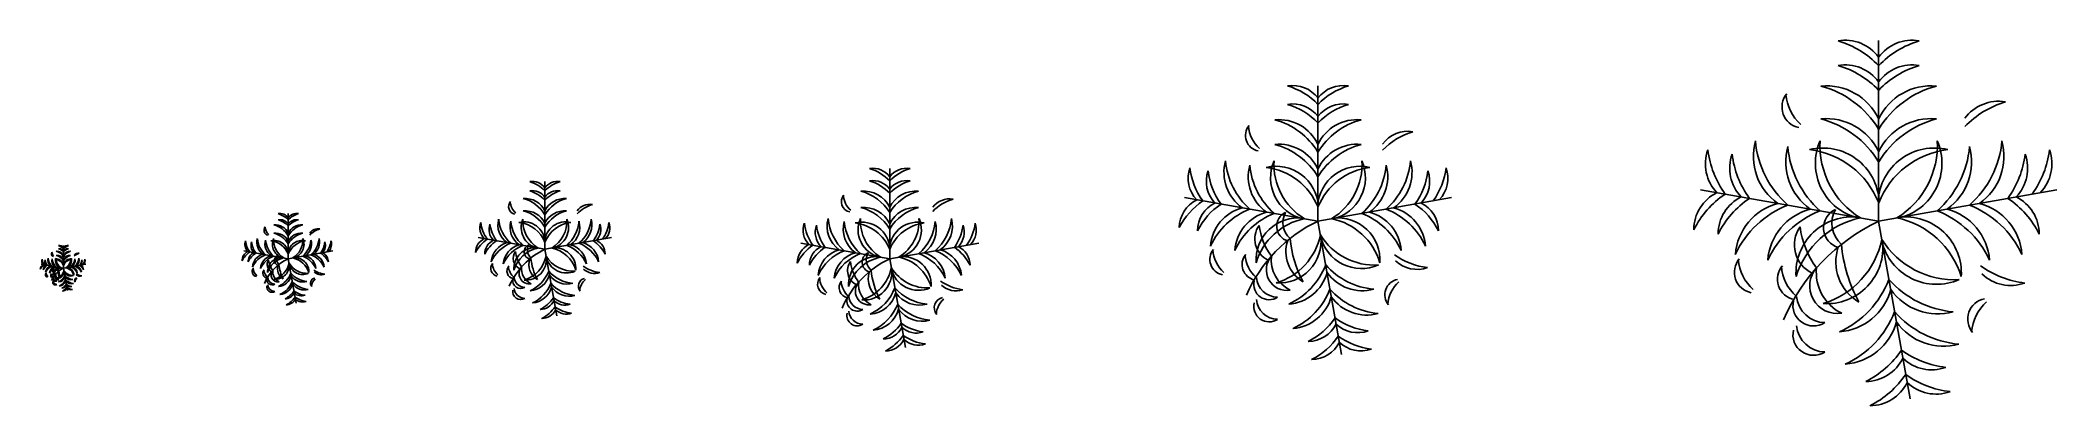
# Model space of a CAD drawing. Extents: x 173.5 to 207.5, y 69.5 to 75.7.
import ezdxf

# ---------------------------------------------------------------- set-up
doc = ezdxf.new("R2010")
doc.units = 0
doc.header["$LTSCALE"] = 10
doc.layers.get('0').update_dxf_attribs({"linetype": 'CONTINUOUS'})

msp = doc.modelspace()

# ---------------------------------------------------------------- linework, layer by layer
at = {"color": 0}
for p, q in [((204.469, 75.693), (204.469, 72.645)), ((195.015, 74.931), (195.015, 72.645)), ((187.794, 73.535), (187.794, 72.011)), ((181.979, 73.313), (181.979, 72.17)), ((201.468, 73.174), (204.469, 72.645)), ((207.471, 73.174), (204.469, 72.645)), ((177.651, 72.773), (177.651, 72.011)), ((192.764, 73.042), (195.015, 72.645)), ((197.267, 73.042), (195.015, 72.645)), ((195.412, 70.394), (195.015, 72.645)), ((204.999, 69.643), (204.469, 72.645)), ((173.861, 72.232), (173.861, 71.851)), ((176.901, 72.143), (177.651, 72.011)), ((178.402, 72.143), (177.651, 72.011)), ((180.854, 72.368), (181.979, 72.17)), ((183.105, 72.368), (181.979, 72.17)), ((182.178, 71.044), (181.979, 72.17)), ((186.293, 72.275), (187.794, 72.011)), ((189.295, 72.275), (187.794, 72.011)), ((173.486, 71.917), (173.861, 71.851)), ((174.236, 71.917), (173.861, 71.851)), ((173.927, 71.476), (173.861, 71.851)), ((177.784, 71.26), (177.651, 72.011)), ((188.059, 70.51), (187.794, 72.011))]:
    msp.add_line(p, q, dxfattribs=at)
for centre, radius, start, end in [((203.902, 74.996), 0.704, 36.29, 99.6243), ((203.332, 74.172), 1.583, 44.0763, 73.3794), ((205.036, 74.996), 0.704, 80.3757, 143.71), ((205.607, 74.172), 1.583, 106.6206, 135.9237), ((203.902, 74.58), 0.704, 36.29, 99.6243), ((203.332, 73.757), 1.583, 44.0763, 73.3794), ((205.036, 74.58), 0.704, 80.3757, 143.71), ((205.607, 73.757), 1.583, 106.6206, 135.9237), ((194.59, 74.408), 0.528, 36.29, 99.6243), ((194.162, 73.791), 1.188, 44.0763, 73.3794), ((195.441, 74.408), 0.528, 80.3757, 143.71), ((195.869, 73.791), 1.188, 106.6206, 135.9237), ((203.588, 73.957), 0.974, 25.2489, 95.3937), ((203.075, 73.349), 1.633, 31.3712, 75.0366), ((205.351, 73.957), 0.974, 84.6063, 154.7511), ((205.864, 73.349), 1.633, 104.9634, 148.6288), ((194.59, 74.097), 0.528, 36.29, 99.6243), ((194.162, 73.479), 1.188, 44.0763, 73.3794), ((195.441, 74.097), 0.528, 80.3757, 143.71), ((195.869, 73.479), 1.188, 106.6206, 135.9237), ((203.19, 74.57), 0.351, 139.742, 258.7475), ((203.664, 74.847), 0.762, 184.618, 228.2106), ((206.488, 73.965), 0.704, 80.3757, 143.71), ((207.059, 73.141), 1.583, 106.6206, 135.9237), ((194.056, 74.089), 0.263, 139.742, 258.7475), ((194.412, 74.297), 0.572, 184.618, 228.2106), ((194.354, 73.629), 0.731, 25.2489, 95.3937), ((193.969, 73.173), 1.225, 31.3712, 75.0366), ((195.676, 73.629), 0.731, 84.6063, 154.7511), ((196.061, 73.173), 1.225, 104.9634, 148.6288), ((196.529, 73.635), 0.528, 80.3757, 143.71), ((196.957, 73.017), 1.188, 106.6206, 135.9237), ((203.588, 73.403), 0.974, 25.2489, 95.3937), ((203.075, 72.795), 1.633, 31.3712, 75.0366), ((205.351, 73.403), 0.974, 84.6063, 154.7511), ((205.864, 72.795), 1.633, 104.9634, 148.6288), ((194.354, 73.213), 0.731, 25.2489, 95.3937), ((193.969, 72.757), 1.225, 31.3712, 75.0366), ((195.676, 73.213), 0.731, 84.6063, 154.7511), ((196.061, 72.757), 1.225, 104.9634, 148.6288), ((202.252, 73.612), 0.704, 160.3757, 223.71), ((203.163, 74.031), 1.583, 186.6206, 215.9237), ((203.33, 73.741), 0.974, 164.6063, 234.7511), ((204.018, 74.141), 1.633, 184.9634, 228.6288), ((203.876, 73.645), 0.974, 164.6063, 234.7511), ((204.564, 74.044), 1.633, 184.9634, 228.6288), ((203.528, 72.93), 0.95, 3.4259, 103.6346), ((203.134, 72.426), 1.437, 21.6665, 83.1878), ((204.352, 73.621), 0.95, 156.3654, 256.5741), ((204.917, 73.922), 1.437, 176.8122, 238.3335), ((205.41, 72.93), 0.95, 76.3654, 176.5741), ((205.805, 72.426), 1.437, 96.8122, 158.3335), ((204.022, 73.922), 1.437, 301.6665, 3.1878), ((204.587, 73.621), 0.95, 283.4259, 23.6346), ((204.375, 74.044), 1.633, 311.3712, 355.0366), ((205.063, 73.645), 0.974, 305.2489, 15.3937), ((204.921, 74.141), 1.633, 311.3712, 355.0366), ((205.609, 73.741), 0.974, 305.2489, 15.3937), ((205.776, 74.031), 1.583, 324.0763, 353.3794), ((206.686, 73.612), 0.704, 316.29, 19.6243), ((187.51, 73.186), 0.352, 36.29, 99.6243), ((187.225, 72.774), 0.792, 44.0763, 73.3794), ((188.077, 73.186), 0.352, 80.3757, 143.71), ((188.363, 72.774), 0.792, 106.6206, 135.9237), ((193.353, 73.37), 0.528, 160.3757, 223.71), ((194.035, 73.684), 1.188, 186.6206, 215.9237), ((193.66, 73.316), 0.528, 160.3757, 223.71), ((194.342, 73.63), 1.188, 186.6206, 215.9237), ((194.161, 73.467), 0.731, 164.6063, 234.7511), ((194.677, 73.767), 1.225, 184.9634, 228.6288), ((194.57, 73.395), 0.731, 164.6063, 234.7511), ((195.086, 73.695), 1.225, 184.9634, 228.6288), ((194.31, 72.859), 0.712, 3.4259, 103.6346), ((194.014, 72.481), 1.078, 21.6665, 83.1878), ((194.927, 73.377), 0.712, 156.3654, 256.5741), ((195.351, 73.603), 1.078, 176.8122, 238.3335), ((195.721, 72.859), 0.712, 76.3654, 176.5741), ((196.017, 72.481), 1.078, 96.8122, 158.3335), ((194.68, 73.603), 1.078, 301.6665, 3.1878), ((195.103, 73.377), 0.712, 283.4259, 23.6346), ((194.944, 73.695), 1.225, 311.3712, 355.0366), ((195.46, 73.395), 0.731, 305.2489, 15.3937), ((195.354, 73.767), 1.225, 311.3712, 355.0366), ((195.87, 73.467), 0.731, 305.2489, 15.3937), ((195.688, 73.63), 1.188, 324.0763, 353.3794), ((196.371, 73.316), 0.528, 316.29, 19.6243), ((195.995, 73.684), 1.188, 324.0763, 353.3794), ((196.678, 73.37), 0.528, 316.29, 19.6243), ((202.662, 73.54), 0.704, 160.3757, 223.71), ((203.572, 73.958), 1.583, 186.6206, 215.9237), ((205.366, 73.958), 1.583, 324.0763, 353.3794), ((206.277, 73.54), 0.704, 316.29, 19.6243), ((181.767, 73.052), 0.264, 36.29, 99.6243), ((181.553, 72.743), 0.594, 44.0763, 73.3794), ((181.767, 72.896), 0.264, 36.29, 99.6243), ((181.553, 72.587), 0.594, 44.0763, 73.3794), ((182.192, 73.052), 0.264, 80.3757, 143.71), ((182.406, 72.743), 0.594, 106.6206, 135.9237), ((182.192, 72.896), 0.264, 80.3757, 143.71), ((182.406, 72.587), 0.594, 106.6206, 135.9237), ((187.353, 72.667), 0.487, 25.2489, 95.3937), ((187.097, 72.363), 0.817, 31.3712, 75.0366), ((187.51, 72.978), 0.352, 36.29, 99.6243), ((187.225, 72.566), 0.792, 44.0763, 73.3794), ((188.077, 72.978), 0.352, 80.3757, 143.71), ((188.363, 72.566), 0.792, 106.6206, 135.9237), ((188.235, 72.667), 0.487, 84.6063, 154.7511), ((188.491, 72.363), 0.817, 104.9634, 148.6288), ((202.055, 72.495), 0.704, 116.29, 179.6243), ((202.768, 71.79), 1.583, 124.0763, 153.3794), ((177.51, 72.598), 0.176, 36.29, 99.6243), ((177.367, 72.392), 0.396, 44.0763, 73.3794), ((177.793, 72.598), 0.176, 80.3757, 143.71), ((177.936, 72.392), 0.396, 106.6206, 135.9237), ((181.499, 72.892), 0.131, 139.742, 258.7475), ((181.678, 72.996), 0.286, 184.618, 228.2106), ((181.649, 72.662), 0.365, 25.2489, 95.3937), ((181.456, 72.434), 0.613, 31.3712, 75.0366), ((181.649, 72.454), 0.365, 25.2489, 95.3937), ((181.456, 72.226), 0.613, 31.3712, 75.0366), ((182.31, 72.662), 0.365, 84.6063, 154.7511), ((182.502, 72.434), 0.613, 104.9634, 148.6288), ((182.31, 72.454), 0.365, 84.6063, 154.7511), ((182.502, 72.226), 0.613, 104.9634, 148.6288), ((182.736, 72.665), 0.264, 80.3757, 143.71), ((182.95, 72.356), 0.594, 106.6206, 135.9237), ((187.154, 72.973), 0.175, 139.742, 258.7475), ((187.391, 73.112), 0.381, 184.618, 228.2106), ((187.353, 72.39), 0.487, 25.2489, 95.3937), ((187.097, 72.086), 0.817, 31.3712, 75.0366), ((188.235, 72.39), 0.487, 84.6063, 154.7511), ((188.491, 72.086), 0.817, 104.9634, 148.6288), ((188.803, 72.67), 0.352, 80.3757, 143.71), ((189.089, 72.259), 0.792, 106.6206, 135.9237), ((193.205, 72.532), 0.528, 116.29, 179.6243), ((193.739, 72.004), 1.188, 124.0763, 153.3794), ((193.512, 72.478), 0.528, 116.29, 179.6243), ((194.046, 71.95), 1.188, 124.0763, 153.3794), ((193.931, 72.165), 0.731, 105.2489, 175.3937), ((194.313, 71.707), 1.225, 111.3712, 155.0366), ((194.341, 72.093), 0.731, 105.2489, 175.3937), ((194.723, 71.634), 1.225, 111.3712, 155.0366), ((194.575, 72.559), 0.257, 114.2257, 255.1279), ((194.78, 72.618), 0.357, 150.4398, 228.6694), ((195.308, 71.634), 1.225, 24.9634, 68.6288), ((195.69, 72.093), 0.731, 4.6063, 74.7511), ((195.717, 71.707), 1.225, 24.9634, 68.6288), ((196.099, 72.165), 0.731, 4.6063, 74.7511), ((195.985, 71.95), 1.188, 26.6206, 55.9237), ((196.519, 72.478), 0.528, 0.3757, 63.71), ((202.465, 72.423), 0.704, 116.29, 179.6243), ((203.177, 71.718), 1.583, 124.0763, 153.3794), ((203.024, 72.005), 0.974, 105.2489, 175.3937), ((203.533, 71.394), 1.633, 111.3712, 155.0366), ((203.57, 71.909), 0.974, 105.2489, 175.3937), ((204.079, 71.298), 1.633, 111.3712, 155.0366), ((203.883, 72.531), 0.343, 114.2257, 255.1279), ((204.155, 72.609), 0.475, 150.4398, 228.6694), ((204.859, 71.298), 1.633, 24.9634, 68.6288), ((205.369, 71.909), 0.974, 4.6063, 74.7511), ((205.405, 71.394), 1.633, 24.9634, 68.6288), ((205.915, 72.005), 0.974, 4.6063, 74.7511), ((205.762, 71.718), 1.583, 26.6206, 55.9237), ((206.474, 72.423), 0.704, 0.3757, 63.71), ((177.331, 72.492), 0.0877, 139.742, 258.7475), ((177.45, 72.561), 0.191, 184.618, 228.2106), ((177.431, 72.339), 0.244, 25.2489, 95.3937), ((177.303, 72.187), 0.408, 31.3712, 75.0366), ((177.431, 72.2), 0.244, 25.2489, 95.3937), ((177.303, 72.048), 0.408, 31.3712, 75.0366), ((177.51, 72.494), 0.176, 36.29, 99.6243), ((177.367, 72.288), 0.396, 44.0763, 73.3794), ((177.793, 72.494), 0.176, 80.3757, 143.71), ((177.936, 72.288), 0.396, 106.6206, 135.9237), ((177.872, 72.339), 0.244, 84.6063, 154.7511), ((178, 72.187), 0.408, 104.9634, 148.6288), ((177.872, 72.2), 0.244, 84.6063, 154.7511), ((178, 72.048), 0.408, 104.9634, 148.6288), ((178.156, 72.34), 0.176, 80.3757, 143.71), ((178.299, 72.135), 0.396, 106.6206, 135.9237), ((181.148, 72.532), 0.264, 160.3757, 223.71), ((181.489, 72.689), 0.594, 186.6206, 215.9237), ((181.302, 72.505), 0.264, 160.3757, 223.71), ((181.643, 72.662), 0.594, 186.6206, 215.9237), ((181.552, 72.581), 0.365, 164.6063, 234.7511), ((181.81, 72.731), 0.613, 184.9634, 228.6288), ((181.757, 72.545), 0.365, 164.6063, 234.7511), ((182.015, 72.695), 0.613, 184.9634, 228.6288), ((181.626, 72.277), 0.356, 3.4259, 103.6346), ((181.479, 72.088), 0.539, 21.6665, 83.1878), ((181.935, 72.536), 0.356, 156.3654, 256.5741), ((182.147, 72.649), 0.539, 176.8122, 238.3335), ((182.332, 72.277), 0.356, 76.3654, 176.5741), ((182.48, 72.088), 0.539, 96.8122, 158.3335), ((181.812, 72.649), 0.539, 301.6665, 3.1878), ((182.023, 72.536), 0.356, 283.4259, 23.6346), ((181.944, 72.695), 0.613, 311.3712, 355.0366), ((182.202, 72.545), 0.365, 305.2489, 15.3937), ((182.149, 72.731), 0.613, 311.3712, 355.0366), ((182.407, 72.581), 0.365, 305.2489, 15.3937), ((182.316, 72.662), 0.594, 324.0763, 353.3794), ((182.657, 72.505), 0.264, 316.29, 19.6243), ((182.469, 72.689), 0.594, 324.0763, 353.3794), ((182.811, 72.532), 0.264, 316.29, 19.6243), ((186.685, 72.494), 0.352, 160.3757, 223.71), ((187.141, 72.703), 0.792, 186.6206, 215.9237), ((186.89, 72.458), 0.352, 160.3757, 223.71), ((187.345, 72.667), 0.792, 186.6206, 215.9237), ((187.224, 72.558), 0.487, 164.6063, 234.7511), ((187.568, 72.758), 0.817, 184.9634, 228.6288), ((187.497, 72.51), 0.487, 164.6063, 234.7511), ((187.841, 72.71), 0.817, 184.9634, 228.6288), ((187.323, 72.153), 0.475, 3.4259, 103.6346), ((187.126, 71.901), 0.718, 21.6665, 83.1878), ((187.735, 72.499), 0.475, 156.3654, 256.5741), ((188.018, 72.649), 0.718, 176.8122, 238.3335), ((188.265, 72.153), 0.475, 76.3654, 176.5741), ((188.462, 71.901), 0.718, 96.8122, 158.3335), ((187.57, 72.649), 0.718, 301.6665, 3.1878), ((187.853, 72.499), 0.475, 283.4259, 23.6346), ((187.747, 72.71), 0.817, 311.3712, 355.0366), ((188.091, 72.51), 0.487, 305.2489, 15.3937), ((188.02, 72.758), 0.817, 311.3712, 355.0366), ((188.364, 72.558), 0.487, 305.2489, 15.3937), ((188.243, 72.667), 0.792, 324.0763, 353.3794), ((188.698, 72.458), 0.352, 316.29, 19.6243), ((188.447, 72.703), 0.792, 324.0763, 353.3794), ((188.902, 72.494), 0.352, 316.29, 19.6243), ((196.078, 70.416), 2.47, 115.4772, 156.6585), ((194.347, 72.344), 0.397, 144.9865, 244.4034), ((194.682, 71.987), 0.712, 83.4259, 183.6346), ((195.003, 71.63), 1.078, 101.6665, 163.1878), ((195.155, 72.723), 1.143, 187.5759, 215.8942), ((195.028, 71.63), 1.078, 16.8122, 78.3335), ((195.349, 71.987), 0.712, 356.3654, 96.5741), ((205.886, 69.672), 3.293, 115.4772, 156.6585), ((203.578, 72.244), 0.53, 144.9865, 244.4034), ((204.025, 71.768), 0.95, 83.4259, 183.6346), ((204.453, 71.292), 1.437, 101.6665, 163.1878), ((204.655, 72.749), 1.524, 187.5759, 215.8942), ((204.486, 71.292), 1.437, 16.8122, 78.3335), ((204.914, 71.768), 0.95, 356.3654, 96.5741), ((173.701, 72.092), 0.0438, 139.742, 258.7475), ((173.76, 72.127), 0.0953, 184.618, 228.2106), ((173.687, 71.939), 0.204, 31.3712, 75.0366), ((173.751, 72.015), 0.122, 25.2489, 95.3937), ((173.79, 72.145), 0.0879, 36.29, 99.6243), ((173.719, 72.042), 0.198, 44.0763, 73.3794), ((173.79, 72.093), 0.0879, 36.29, 99.6243), ((173.719, 71.99), 0.198, 44.0763, 73.3794), ((173.932, 72.145), 0.0879, 80.3757, 143.71), ((174.003, 72.042), 0.198, 106.6206, 135.9237), ((173.932, 72.093), 0.0879, 80.3757, 143.71), ((174.003, 71.99), 0.198, 106.6206, 135.9237), ((173.971, 72.015), 0.122, 84.6063, 154.7511), ((174.035, 71.939), 0.204, 104.9634, 148.6288), ((174.113, 72.016), 0.0879, 80.3757, 143.71), ((174.185, 71.913), 0.198, 106.6206, 135.9237), ((177.048, 71.973), 0.176, 116.29, 179.6243), ((177.226, 71.797), 0.396, 124.0763, 153.3794), ((177.097, 72.252), 0.176, 160.3757, 223.71), ((177.325, 72.357), 0.396, 186.6206, 215.9237), ((177.15, 71.955), 0.176, 116.29, 179.6243), ((177.328, 71.779), 0.396, 124.0763, 153.3794), ((177.2, 72.234), 0.176, 160.3757, 223.71), ((177.427, 72.339), 0.396, 186.6206, 215.9237), ((177.29, 71.851), 0.244, 105.2489, 175.3937), ((177.367, 72.285), 0.244, 164.6063, 234.7511), ((177.538, 72.384), 0.408, 184.9634, 228.6288), ((177.503, 72.26), 0.244, 164.6063, 234.7511), ((177.675, 72.36), 0.408, 184.9634, 228.6288), ((177.416, 72.082), 0.237, 3.4259, 103.6346), ((177.318, 71.956), 0.359, 21.6665, 83.1878), ((177.622, 72.255), 0.237, 156.3654, 256.5741), ((177.763, 72.33), 0.359, 176.8122, 238.3335), ((177.887, 72.082), 0.237, 76.3654, 176.5741), ((177.985, 71.956), 0.359, 96.8122, 158.3335), ((177.54, 72.33), 0.359, 301.6665, 3.1878), ((177.681, 72.255), 0.237, 283.4259, 23.6346), ((177.628, 72.36), 0.408, 311.3712, 355.0366), ((177.8, 72.26), 0.244, 305.2489, 15.3937), ((177.764, 72.384), 0.408, 311.3712, 355.0366), ((177.936, 72.285), 0.244, 305.2489, 15.3937), ((178.013, 71.851), 0.244, 4.6063, 74.7511), ((177.876, 72.339), 0.396, 324.0763, 353.3794), ((177.974, 71.779), 0.396, 26.6206, 55.9237), ((178.103, 72.234), 0.176, 316.29, 19.6243), ((178.152, 71.955), 0.176, 0.3757, 63.71), ((177.978, 72.357), 0.396, 324.0763, 353.3794), ((178.206, 72.252), 0.176, 316.29, 19.6243), ((181.074, 72.114), 0.264, 116.29, 179.6243), ((181.341, 71.849), 0.594, 124.0763, 153.3794), ((181.228, 72.086), 0.264, 116.29, 179.6243), ((181.495, 71.822), 0.594, 124.0763, 153.3794), ((181.437, 71.93), 0.365, 105.2489, 175.3937), ((181.628, 71.701), 0.613, 111.3712, 155.0366), ((181.642, 71.894), 0.365, 105.2489, 175.3937), ((181.833, 71.665), 0.613, 111.3712, 155.0366), ((182.511, 71.055), 1.235, 115.4772, 156.6585), ((181.645, 72.019), 0.199, 144.9865, 244.4034), ((181.813, 71.841), 0.356, 83.4259, 183.6346), ((181.973, 71.662), 0.539, 101.6665, 163.1878), ((182.049, 72.209), 0.572, 187.5759, 215.8942), ((181.759, 72.127), 0.129, 114.2257, 255.1279), ((181.862, 72.156), 0.178, 150.4398, 228.6694), ((181.986, 71.662), 0.539, 16.8122, 78.3335), ((182.146, 71.841), 0.356, 356.3654, 96.5741), ((182.126, 71.665), 0.613, 24.9634, 68.6288), ((182.317, 71.894), 0.365, 4.6063, 74.7511), ((182.33, 71.701), 0.613, 24.9634, 68.6288), ((182.521, 71.93), 0.365, 4.6063, 74.7511), ((182.464, 71.822), 0.594, 26.6206, 55.9237), ((182.731, 72.086), 0.264, 0.3757, 63.71), ((186.587, 71.935), 0.352, 116.29, 179.6243), ((186.943, 71.583), 0.792, 124.0763, 153.3794), ((186.792, 71.899), 0.352, 116.29, 179.6243), ((187.148, 71.547), 0.792, 124.0763, 153.3794), ((187.071, 71.691), 0.487, 105.2489, 175.3937), ((187.326, 71.385), 0.817, 111.3712, 155.0366), ((187.344, 71.642), 0.487, 105.2489, 175.3937), ((187.599, 71.337), 0.817, 111.3712, 155.0366), ((187.501, 71.953), 0.172, 114.2257, 255.1279), ((187.637, 71.993), 0.238, 150.4398, 228.6694), ((187.989, 71.337), 0.817, 24.9634, 68.6288), ((188.244, 71.642), 0.487, 4.6063, 74.7511), ((188.262, 71.385), 0.817, 24.9634, 68.6288), ((188.517, 71.691), 0.487, 4.6063, 74.7511), ((188.44, 71.547), 0.792, 26.6206, 55.9237), ((188.796, 71.899), 0.352, 0.3757, 63.71), ((193.454, 71.997), 0.263, 139.742, 258.7475), ((193.81, 72.205), 0.572, 184.618, 228.2106), ((193.998, 71.911), 0.263, 139.742, 258.7475), ((194.001, 72.633), 1.078, 286.8122, 348.3335), ((194.357, 72.312), 0.712, 266.3654, 6.5741), ((195.066, 72.131), 0.592, 161.4477, 239.3672), ((196.467, 72.532), 1.931, 185.4007, 208.139), ((195.748, 72.557), 0.712, 193.4259, 293.6346), ((195.973, 72.98), 1.078, 211.6665, 273.1878), ((203.116, 72.628), 1.437, 286.8122, 348.3335), ((203.592, 72.201), 0.95, 266.3654, 6.5741), ((204.537, 71.959), 0.79, 161.4477, 239.3672), ((206.405, 72.494), 2.575, 185.4007, 208.139), ((205.446, 72.528), 0.95, 193.4259, 293.6346), ((205.747, 73.092), 1.437, 211.6665, 273.1878), ((173.559, 71.832), 0.0879, 116.29, 179.6243), ((173.648, 71.744), 0.198, 124.0763, 153.3794), ((173.584, 71.972), 0.0879, 160.3757, 223.71), ((173.698, 72.024), 0.198, 186.6206, 215.9237), ((173.61, 71.823), 0.0879, 116.29, 179.6243), ((173.699, 71.735), 0.198, 124.0763, 153.3794), ((173.635, 71.963), 0.0879, 160.3757, 223.71), ((173.749, 72.015), 0.198, 186.6206, 215.9237), ((173.601, 71.743), 0.0438, 139.742, 258.7475), ((173.68, 71.771), 0.122, 105.2489, 175.3937), ((173.744, 71.695), 0.204, 111.3712, 155.0366), ((173.66, 71.778), 0.0953, 184.618, 228.2106), ((173.719, 71.988), 0.122, 164.6063, 234.7511), ((173.805, 72.038), 0.204, 184.9634, 228.6288), ((173.749, 71.759), 0.122, 105.2489, 175.3937), ((173.812, 71.683), 0.204, 111.3712, 155.0366), ((173.691, 71.729), 0.0438, 139.742, 258.7475), ((173.751, 71.764), 0.0953, 184.618, 228.2106), ((174.038, 71.48), 0.412, 115.4772, 156.6585), ((173.787, 71.976), 0.122, 164.6063, 234.7511), ((173.873, 72.026), 0.204, 184.9634, 228.6288), ((173.75, 71.801), 0.0662, 144.9865, 244.4034), ((173.805, 71.742), 0.119, 83.4259, 183.6346), ((173.859, 71.682), 0.18, 101.6665, 163.1878), ((173.884, 71.864), 0.191, 187.5759, 215.8942), ((173.743, 71.887), 0.119, 3.4259, 103.6346), ((173.694, 71.824), 0.18, 21.6665, 83.1878), ((173.774, 71.714), 0.0583, 138.8744, 278.9763), ((173.846, 71.973), 0.119, 156.3654, 256.5741), ((173.825, 71.743), 0.0952, 173.7536, 244.097), ((173.917, 72.011), 0.18, 176.8122, 238.3335), ((173.751, 71.946), 0.122, 25.2489, 95.3937), ((173.687, 71.87), 0.204, 31.3712, 75.0366), ((173.692, 71.849), 0.18, 286.8122, 348.3335), ((173.751, 71.796), 0.119, 266.3654, 6.5741), ((173.788, 71.837), 0.0429, 114.2257, 255.1279), ((173.822, 71.847), 0.0594, 150.4398, 228.6694), ((173.869, 71.766), 0.0987, 161.4477, 239.3672), ((174.103, 71.832), 0.322, 185.4007, 208.139), ((173.979, 71.887), 0.119, 76.3654, 176.5741), ((173.971, 71.946), 0.122, 84.6063, 154.7511), ((174.035, 71.87), 0.204, 104.9634, 148.6288), ((174.028, 71.824), 0.18, 96.8122, 158.3335), ((174.021, 71.907), 0.18, 211.6665, 273.1878), ((173.983, 71.837), 0.119, 193.4259, 293.6346), ((173.805, 72.011), 0.18, 301.6665, 3.1878), ((173.863, 71.682), 0.18, 16.8122, 78.3335), ((173.876, 71.973), 0.119, 283.4259, 23.6346), ((173.917, 71.742), 0.119, 356.3654, 96.5741), ((173.849, 72.026), 0.204, 311.3712, 355.0366), ((173.91, 71.683), 0.204, 24.9634, 68.6288), ((173.935, 71.976), 0.122, 305.2489, 15.3937), ((173.973, 71.759), 0.122, 4.6063, 74.7511), ((173.917, 72.038), 0.204, 311.3712, 355.0366), ((173.978, 71.695), 0.204, 24.9634, 68.6288), ((174.003, 71.988), 0.122, 305.2489, 15.3937), ((174.042, 71.771), 0.122, 4.6063, 74.7511), ((174.192, 71.917), 0.198, 234.0763, 263.3794), ((174.139, 71.803), 0.0879, 226.29, 289.6243), ((173.973, 72.015), 0.198, 324.0763, 353.3794), ((174.023, 71.735), 0.198, 26.6206, 55.9237), ((174.087, 71.963), 0.0879, 316.29, 19.6243), ((174.112, 71.823), 0.0879, 0.3757, 63.71), ((174.024, 72.024), 0.198, 324.0763, 353.3794), ((174.138, 71.972), 0.0879, 316.29, 19.6243), ((177.131, 71.795), 0.0877, 139.742, 258.7475), ((177.417, 71.698), 0.408, 111.3712, 155.0366), ((177.25, 71.864), 0.191, 184.618, 228.2106), ((177.427, 71.826), 0.244, 105.2489, 175.3937), ((177.554, 71.674), 0.408, 111.3712, 155.0366), ((177.312, 71.766), 0.0877, 139.742, 258.7475), ((177.431, 71.835), 0.191, 184.618, 228.2106), ((178.005, 71.267), 0.823, 115.4772, 156.6585), ((177.429, 71.91), 0.132, 144.9865, 244.4034), ((177.54, 71.791), 0.237, 83.4259, 183.6346), ((177.647, 71.672), 0.359, 101.6665, 163.1878), ((177.698, 72.036), 0.381, 187.5759, 215.8942), ((177.478, 71.737), 0.117, 138.8744, 278.9763), ((177.579, 71.793), 0.19, 173.7536, 244.097), ((177.313, 72.006), 0.359, 286.8122, 348.3335), ((177.432, 71.9), 0.237, 266.3654, 6.5741), ((177.505, 71.982), 0.0858, 114.2257, 255.1279), ((177.573, 72.002), 0.119, 150.4398, 228.6694), ((177.668, 71.839), 0.197, 161.4477, 239.3672), ((177.315, 71.913), 0.408, 294.9634, 338.6288), ((178.135, 71.973), 0.644, 185.4007, 208.139), ((177.895, 71.981), 0.237, 193.4259, 293.6346), ((177.971, 72.122), 0.359, 211.6665, 273.1878), ((178.001, 72.034), 0.408, 221.3712, 265.0366), ((177.656, 71.672), 0.359, 16.8122, 78.3335), ((177.762, 71.791), 0.237, 356.3654, 96.5741), ((177.749, 71.674), 0.408, 24.9634, 68.6288), ((177.876, 71.826), 0.244, 4.6063, 74.7511), ((177.885, 71.698), 0.408, 24.9634, 68.6288), ((178.313, 72.142), 0.396, 234.0763, 263.3794), ((178.208, 71.915), 0.176, 226.29, 289.6243), ((181.199, 71.846), 0.131, 139.742, 258.7475), ((181.377, 71.95), 0.286, 184.618, 228.2106), ((181.471, 71.803), 0.131, 139.742, 258.7475), ((181.649, 71.907), 0.286, 184.618, 228.2106), ((181.719, 71.76), 0.175, 138.8744, 278.9763), ((181.871, 71.844), 0.286, 173.7536, 244.097), ((181.472, 72.164), 0.539, 286.8122, 348.3335), ((181.65, 72.003), 0.356, 266.3654, 6.5741), ((182.005, 71.913), 0.296, 161.4477, 239.3672), ((181.474, 72.024), 0.613, 294.9634, 338.6288), ((182.705, 72.113), 0.966, 185.4007, 208.139), ((182.346, 72.126), 0.356, 193.4259, 293.6346), ((182.458, 72.338), 0.539, 211.6665, 273.1878), ((182.504, 72.205), 0.613, 221.3712, 265.0366), ((182.972, 72.368), 0.594, 234.0763, 263.3794), ((182.815, 72.026), 0.264, 226.29, 289.6243), ((188.502, 70.524), 1.646, 115.4772, 156.6585), ((187.348, 71.81), 0.265, 144.9865, 244.4034), ((187.572, 71.572), 0.475, 83.4259, 183.6346), ((187.786, 71.334), 0.718, 101.6665, 163.1878), ((187.887, 72.062), 0.762, 187.5759, 215.8942), ((187.117, 72.002), 0.718, 286.8122, 348.3335), ((187.355, 71.788), 0.475, 266.3654, 6.5741), ((187.828, 71.668), 0.395, 161.4477, 239.3672), ((188.762, 71.935), 1.287, 185.4007, 208.139), ((188.282, 71.952), 0.475, 193.4259, 293.6346), ((188.433, 72.234), 0.718, 211.6665, 273.1878), ((187.802, 71.334), 0.718, 16.8122, 78.3335), ((188.016, 71.572), 0.475, 356.3654, 96.5741), ((194.354, 72.119), 0.572, 184.618, 228.2106), ((194.494, 71.824), 0.35, 138.8744, 278.9763), ((194.798, 71.993), 0.571, 173.7536, 244.097), ((194.005, 72.353), 1.225, 294.9634, 338.6288), ((194.463, 71.97), 0.731, 274.6063, 344.7511), ((196.065, 72.716), 1.225, 221.3712, 265.0366), ((195.765, 72.2), 0.731, 215.2489, 285.3937), ((197, 73.04), 1.188, 234.0763, 263.3794), ((196.686, 72.358), 0.528, 226.29, 289.6243), ((202.387, 71.781), 0.351, 139.742, 258.7475), ((202.862, 72.058), 0.762, 184.618, 228.2106), ((203.113, 71.666), 0.351, 139.742, 258.7475), ((203.588, 71.944), 0.762, 184.618, 228.2106), ((203.774, 71.551), 0.467, 138.8744, 278.9763), ((204.18, 71.775), 0.762, 173.7536, 244.097), ((207.116, 73.172), 1.583, 234.0763, 263.3794), ((206.697, 72.262), 0.704, 226.29, 289.6243), ((173.724, 71.674), 0.0434, 167.0577, 302.8533), ((173.724, 71.611), 0.0434, 167.0577, 302.8533), ((173.749, 71.698), 0.061, 185.1845, 268.654), ((173.749, 71.636), 0.061, 185.1845, 268.654), ((173.693, 71.803), 0.204, 294.9634, 338.6288), ((173.769, 71.739), 0.122, 274.6063, 344.7511), ((173.705, 71.734), 0.204, 294.9634, 338.6288), ((173.781, 71.671), 0.122, 274.6063, 344.7511), ((173.745, 71.69), 0.198, 296.6206, 325.9237), ((173.833, 71.601), 0.0879, 270.3757, 333.71), ((173.754, 71.639), 0.198, 296.6206, 325.9237), ((173.842, 71.55), 0.0879, 270.3757, 333.71), ((174.036, 71.863), 0.204, 221.3712, 265.0366), ((173.986, 71.777), 0.122, 215.2489, 285.3937), ((174.048, 71.795), 0.204, 221.3712, 265.0366), ((173.998, 71.709), 0.122, 215.2489, 285.3937), ((174.025, 71.739), 0.198, 234.0763, 263.3794), ((173.973, 71.625), 0.0879, 226.29, 289.6243), ((174.034, 71.688), 0.198, 234.0763, 263.3794), ((173.982, 71.574), 0.0879, 226.29, 289.6243), ((174.093, 71.644), 0.0438, 101.2525, 220.258), ((174.152, 71.61), 0.0953, 131.7894, 175.382), ((177.377, 71.655), 0.0869, 167.0577, 302.8533), ((177.377, 71.531), 0.0869, 167.0577, 302.8533), ((177.427, 71.704), 0.122, 185.1845, 268.654), ((177.427, 71.58), 0.122, 185.1845, 268.654), ((177.467, 71.786), 0.244, 274.6063, 344.7511), ((177.339, 71.777), 0.408, 294.9634, 338.6288), ((177.491, 71.649), 0.244, 274.6063, 344.7511), ((177.42, 71.687), 0.396, 296.6206, 325.9237), ((177.596, 71.509), 0.176, 270.3757, 333.71), ((177.901, 71.862), 0.244, 215.2489, 285.3937), ((178.025, 71.898), 0.408, 221.3712, 265.0366), ((177.925, 71.726), 0.244, 215.2489, 285.3937), ((177.98, 71.786), 0.396, 234.0763, 263.3794), ((177.875, 71.559), 0.176, 226.29, 289.6243), ((178.115, 71.597), 0.0877, 101.2525, 220.258), ((178.233, 71.527), 0.191, 131.7894, 175.382), ((181.568, 71.637), 0.13, 167.0577, 302.8533), ((181.568, 71.45), 0.13, 167.0577, 302.8533), ((181.643, 71.71), 0.183, 185.1845, 268.654), ((181.643, 71.524), 0.183, 185.1845, 268.654), ((181.703, 71.833), 0.365, 274.6063, 344.7511), ((181.51, 71.819), 0.613, 294.9634, 338.6288), ((181.739, 71.628), 0.365, 274.6063, 344.7511), ((182.354, 71.947), 0.365, 215.2489, 285.3937), ((182.54, 72.001), 0.613, 221.3712, 265.0366), ((182.39, 71.743), 0.365, 215.2489, 285.3937), ((182.674, 71.549), 0.131, 101.2525, 220.258), ((182.852, 71.445), 0.286, 131.7894, 175.382), ((186.753, 71.578), 0.175, 139.742, 258.7475), ((186.99, 71.717), 0.381, 184.618, 228.2106), ((187.116, 71.521), 0.175, 139.742, 258.7475), ((187.353, 71.66), 0.381, 184.618, 228.2106), ((187.447, 71.464), 0.233, 138.8744, 278.9763), ((187.649, 71.576), 0.381, 173.7536, 244.097), ((187.12, 71.816), 0.817, 294.9634, 338.6288), ((187.426, 71.561), 0.487, 274.6063, 344.7511), ((188.494, 72.058), 0.817, 221.3712, 265.0366), ((188.294, 71.714), 0.487, 215.2489, 285.3937), ((189.117, 72.274), 0.792, 234.0763, 263.3794), ((188.908, 71.819), 0.352, 226.29, 289.6243), ((194.192, 71.579), 0.261, 167.0577, 302.8533), ((194.342, 71.726), 0.366, 185.1845, 268.654), ((194.077, 71.943), 1.225, 294.9634, 338.6288), ((196.137, 72.306), 1.225, 221.3712, 265.0366), ((196.405, 71.403), 0.263, 101.2525, 220.258), ((196.761, 71.195), 0.572, 131.7894, 175.382), ((203.122, 72.255), 1.633, 294.9634, 338.6288), ((203.733, 71.746), 0.974, 274.6063, 344.7511), ((205.869, 72.74), 1.633, 221.3712, 265.0366), ((205.469, 72.052), 0.974, 215.2489, 285.3937), ((177.438, 71.585), 0.396, 296.6206, 325.9237), ((177.614, 71.407), 0.176, 270.3757, 333.71), ((177.998, 71.684), 0.396, 234.0763, 263.3794), ((177.893, 71.456), 0.176, 226.29, 289.6243), ((181.632, 71.685), 0.594, 296.6206, 325.9237), ((181.896, 71.418), 0.264, 270.3757, 333.71), ((181.659, 71.532), 0.594, 296.6206, 325.9237), ((181.923, 71.265), 0.264, 270.3757, 333.71), ((182.472, 71.833), 0.594, 234.0763, 263.3794), ((182.315, 71.492), 0.264, 226.29, 289.6243), ((182.499, 71.68), 0.594, 234.0763, 263.3794), ((182.342, 71.339), 0.264, 226.29, 289.6243), ((187.245, 71.3), 0.174, 167.0577, 302.8533), ((187.245, 71.051), 0.174, 167.0577, 302.8533), ((187.345, 71.398), 0.244, 185.1845, 268.654), ((187.345, 71.149), 0.244, 185.1845, 268.654), ((187.168, 71.543), 0.817, 294.9634, 338.6288), ((187.474, 71.288), 0.487, 274.6063, 344.7511), ((188.542, 71.785), 0.817, 221.3712, 265.0366), ((188.342, 71.441), 0.487, 215.2489, 285.3937), ((188.72, 71.183), 0.175, 101.2525, 220.258), ((188.958, 71.044), 0.381, 131.7894, 175.382), ((194.192, 71.206), 0.261, 167.0577, 302.8533), ((194.342, 71.353), 0.366, 185.1845, 268.654), ((194.535, 71.561), 0.731, 274.6063, 344.7511), ((195.837, 71.79), 0.731, 215.2489, 285.3937), ((203.372, 71.223), 0.348, 167.0577, 302.8533), ((203.572, 71.419), 0.488, 185.1845, 268.654), ((203.218, 71.709), 1.633, 294.9634, 338.6288), ((205.965, 72.194), 1.633, 221.3712, 265.0366), ((206.322, 70.99), 0.351, 101.2525, 220.258), ((206.797, 70.712), 0.762, 131.7894, 175.382), ((187.33, 71.364), 0.792, 296.6206, 325.9237), ((187.683, 71.008), 0.352, 270.3757, 333.71), ((188.451, 71.562), 0.792, 234.0763, 263.3794), ((188.241, 71.107), 0.352, 226.29, 289.6243), ((194.32, 71.676), 1.188, 296.6206, 325.9237), ((194.849, 71.142), 0.528, 270.3757, 333.71), ((196, 71.972), 1.188, 234.0763, 263.3794), ((195.686, 71.289), 0.528, 226.29, 289.6243), ((203.372, 70.727), 0.348, 167.0577, 302.8533), ((203.572, 70.923), 0.488, 185.1845, 268.654), ((203.829, 71.2), 0.974, 274.6063, 344.7511), ((205.565, 71.506), 0.974, 215.2489, 285.3937), ((187.366, 71.16), 0.792, 296.6206, 325.9237), ((187.719, 70.804), 0.352, 270.3757, 333.71), ((188.487, 71.357), 0.792, 234.0763, 263.3794), ((188.277, 70.902), 0.352, 226.29, 289.6243), ((194.374, 71.369), 1.188, 296.6206, 325.9237), ((194.903, 70.835), 0.528, 270.3757, 333.71), ((196.055, 71.665), 1.188, 234.0763, 263.3794), ((195.74, 70.982), 0.528, 226.29, 289.6243), ((203.542, 71.353), 1.583, 296.6206, 325.9237), ((205.783, 71.748), 1.583, 234.0763, 263.3794), ((204.247, 70.641), 0.704, 270.3757, 333.71), ((203.614, 70.943), 1.583, 296.6206, 325.9237), ((205.364, 70.838), 0.704, 226.29, 289.6243), ((205.855, 71.338), 1.583, 234.0763, 263.3794), ((204.319, 70.231), 0.704, 270.3757, 333.71), ((205.436, 70.428), 0.704, 226.29, 289.6243)]:
    msp.add_arc(centre, radius, start, end, dxfattribs=at)

doc.saveas('drawing.dxf')
